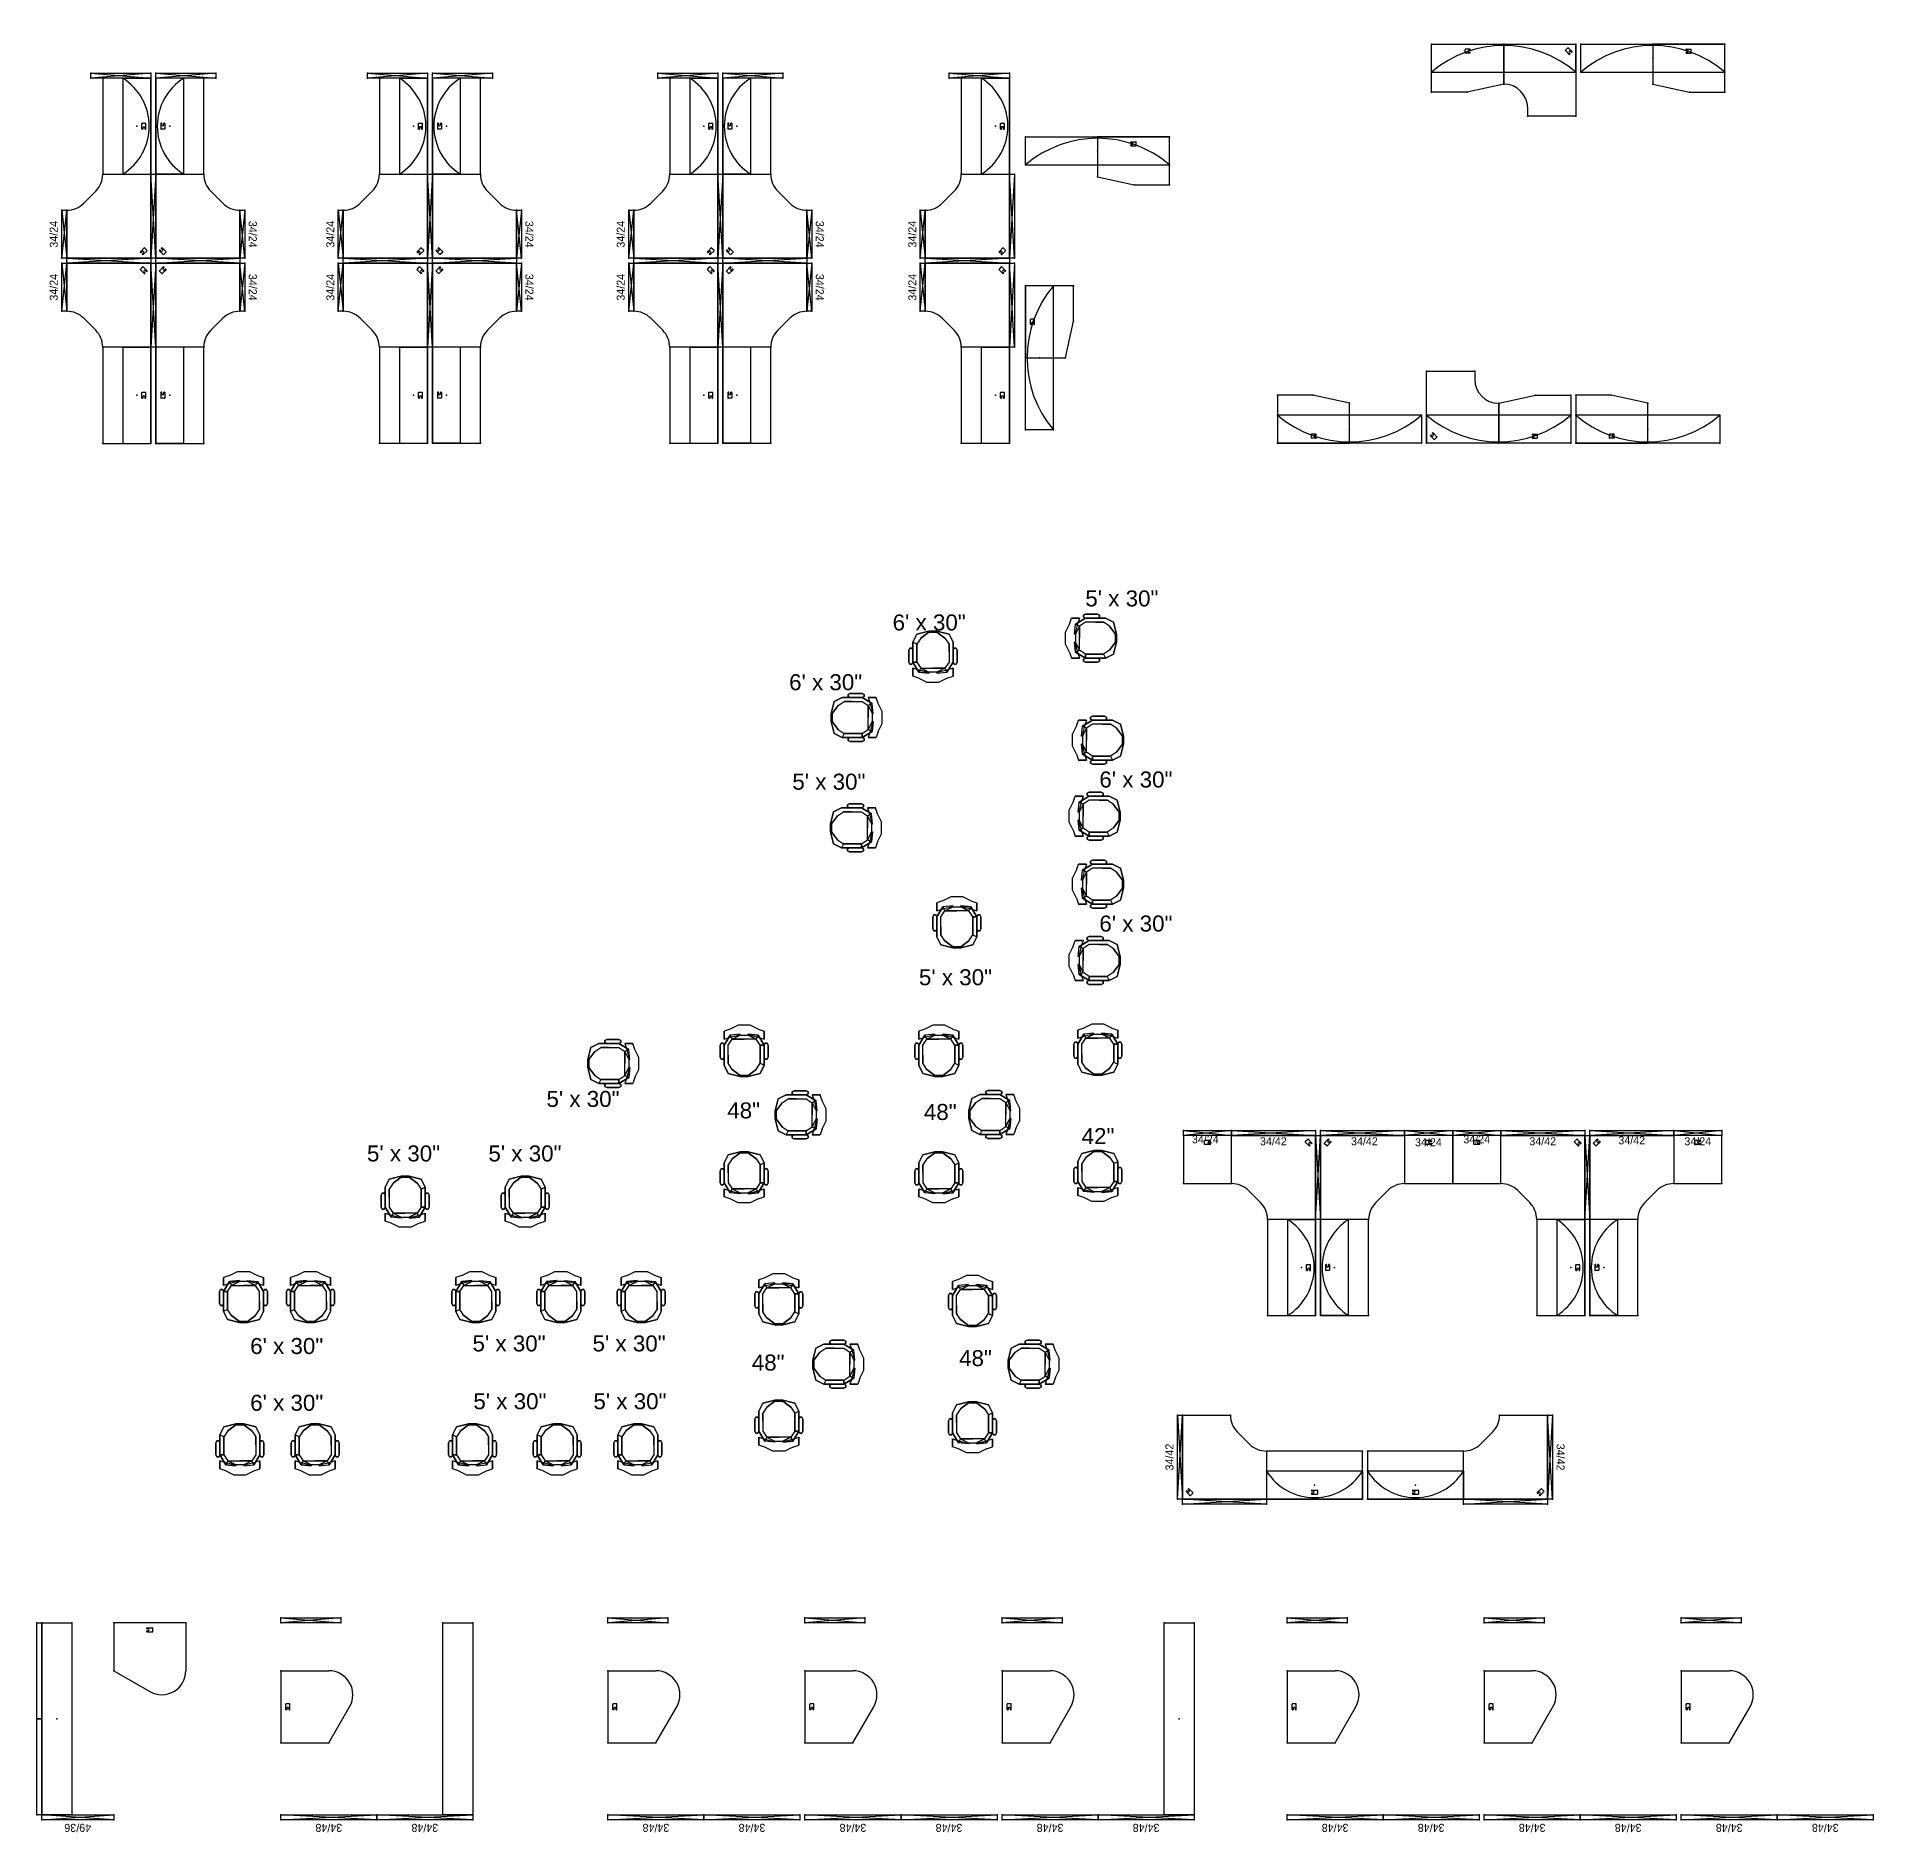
# Model space of a CAD drawing. Header units: inches. Extents: x -134 to 2876, y -310 to 946.
# Drawn here: x 544 to 1462, y 2 to 900 of the extents above; entities that cross this region are included whole.
import ezdxf
from ezdxf.enums import TextEntityAlignment as Align

# ---------------------------------------------------------------- set-up
doc = ezdxf.new("R2010")
doc.units = ezdxf.units.IN
doc.header["$LTSCALE"] = 96
doc.header["$MEASUREMENT"] = 0
for name, color, linetype in [('A-Furn', 43, 'Continuous'), ('A-FURN-3-UPH', 6, 'Continuous'), ('AFUFU-2D-SV', 6, 'Continuous'), ('AFUFU-2D-WS', 1, 'Continuous'), ('AFUPA-2D-34', 3, 'Continuous'), ('AFUPA-2D-34-TX', 3, 'Continuous'), ('AFUPA-2D-49', 3, 'Continuous'), ('AFUPA-2D-49-TX', 3, 'Continuous'), ('AFUPA-2D-64', 3, 'Continuous')]:
    doc.layers.add(name, color=color, linetype=linetype)
doc.styles.add('OTJ_Title1', font='arialbd.ttf')

# ---------------------------------------------------------------- blocks, each defined once
blk = doc.blocks.new('P_R3B0TFF3448')
at = {"layer": 'AFUPA-2D-34'}
for p, q in [((48, 2.5), (0, 0)), ((0, 2.5), (48, 0)), ((0, 2.5), (48, 2.5)), ((0, 0), (0, 2.5)), ((48, 2.5), (48, 0)), ((48, 0), (0, 0))]:
    blk.add_line(p, q, dxfattribs=at)
for p in [(0, 2.5), (48, 2.5), (0, 0), (48, 0)]:
    blk.add_point(p, dxfattribs=at)
at = {"layer": 'AFUPA-2D-34-TX', "flags": 1}
for tag in ['CAPPN', 'CAPMG', 'CAPMC', 'CAPQT', 'CAPDH', 'CAPGC']:
    blk.add_attdef(tag, (0, 0), '', height=0.001, dxfattribs=at)
at = {"layer": 'AFUPA-2D-34-TX'}
blk.add_attdef('CAPTG', text='', height=4, dxfattribs=at).set_placement((24, 4.5), align=Align.CENTER)
blk = doc.blocks.new('P_R3B0TFF6430')
at = {"layer": 'AFUPA-2D-64'}
for p, q in [((0, 2.5), (30, 2.5)), ((0, 2.5), (30, 0)), ((30, 2.5), (0, 0)), ((0, 0), (0, 2.5)), ((30, 2.5), (30, 0)), ((30, 0), (0, 0))]:
    blk.add_line(p, q, dxfattribs=at)
for p in [(0, 2.5), (30, 2.5), (0, 0), (30, 0)]:
    blk.add_point(p, dxfattribs=at)
blk = doc.blocks.new('P_RWEA3626F')
at = {"layer": 'AFUFU-2D-WS'}
for p, q in [((36, 0), (0, 0)), ((0, 0), (0, -24)), ((36, 0), (36, -24)), ((16.5, -3), (16.5, -2.65)), ((17.25, -3), (16.5, -3)), ((17.25, -4), (16.5, -4)), ((16.5, -4.35), (16.5, -4)), ((16.65, -2.5), (19.35, -2.5)), ((16.65, -4.5), (19.35, -4.5)), ((19.5, -4.35), (19.5, -2.65)), ((0, -24), (18, -34.39))]:
    blk.add_line(p, q, dxfattribs=at)
for centre, radius, start, end in [((16.65, -2.65), 0.15, 90, 180), ((16.65, -4.35), 0.15, 180, 270), ((17.25, -3.5), 0.5, 270, 90), ((19.35, -2.65), 0.15, 0, 90), ((19.35, -4.35), 0.15, 270, 0), ((24, -24), 12, 240, 0)]:
    blk.add_arc(centre, radius, start, end, dxfattribs=at)
for p in [(0, 0), (36, 0), (0, -24)]:
    blk.add_point(p, dxfattribs=at)
blk = doc.blocks.new('P_R3B0TFF4936')
at = {"layer": 'AFUPA-2D-49'}
for p, q in [((0, 2.5), (36, 2.5)), ((0, 2.5), (36, 0)), ((36, 2.5), (0, 0)), ((0, 0), (0, 2.5)), ((36, 0), (0, 0)), ((36, 2.5), (36, 0))]:
    blk.add_line(p, q, dxfattribs=at)
for p in [(0, 2.5), (0, 0), (36, 2.5), (36, 0)]:
    blk.add_point(p, dxfattribs=at)
at = {"layer": 'AFUPA-2D-49-TX', "flags": 1}
for tag in ['CAPPN', 'CAPMG', 'CAPMC', 'CAPQT', 'CAPDH', 'CAPGC']:
    blk.add_attdef(tag, (0, 0), '', height=0.001, dxfattribs=at)
at = {"layer": 'AFUPA-2D-49-TX'}
blk.add_attdef('CAPTG', text='', height=4, dxfattribs=at).set_placement((18, 4.5), align=Align.CENTER)
blk = doc.blocks.new('P_R3B0TFF6442')
at = {"layer": 'AFUPA-2D-64'}
for p, q in [((42, 2.5), (0, 0)), ((0, 2.5), (42, 0)), ((0, 2.5), (42, 2.5)), ((0, 0), (0, 2.5)), ((42, 2.5), (42, 0)), ((42, 0), (0, 0))]:
    blk.add_line(p, q, dxfattribs=at)
for p in [(0, 2.5), (42, 2.5), (0, 0), (42, 0)]:
    blk.add_point(p, dxfattribs=at)
blk = doc.blocks.new('P_RCA424222F')
at = {"layer": 'AFUFU-2D-WS'}
for p, q in [((0, 0), (42, 0)), ((0, -42), (0, 0)), ((42, 0), (42, -24)), ((3.75, -1.84), (1.84, -3.75)), ((3.04, -5.16), (1.84, -3.96)), ((5.16, -3.25), (3.25, -5.16)), ((3.68, -2.62), (4.21, -2.09)), ((4.21, -2.09), (3.96, -1.84)), ((4.38, -3.32), (4.91, -2.79)), ((5.16, -3.04), (4.91, -2.79)), ((33.51, -27.51), (27.51, -33.51)), ((24, -42), (0, -42))]:
    blk.add_line(p, q, dxfattribs=at)
for centre, radius, start, end in [((1.94, -3.85), 0.15, 135, 225), ((3.15, -5.06), 0.15, 225, 315), ((4.03, -2.97), 0.5, 135, 315), ((3.85, -1.94), 0.15, 45, 135), ((5.06, -3.15), 0.15, 315, 45), ((42, -36), 12, 90, 135), ((36, -42), 12, 135, 180)]:
    blk.add_arc(centre, radius, start, end, dxfattribs=at)
for p in [(0, 0), (42, 0), (42, -24), (0, -42), (24, -42)]:
    blk.add_point(p, dxfattribs=at)
blk = doc.blocks.new('P_RSA482F')
at = {"layer": 'AFUFU-2D-WS'}
for p, q in [((48, 0), (0, 0)), ((0, 0), (0, -24)), ((48, -24), (48, 0)), ((22.5, -4.35), (22.5, -2.65)), ((25.35, -2.5), (22.65, -2.5)), ((25.35, -4.5), (22.65, -4.5)), ((24.75, -3), (25.5, -3)), ((24.75, -4), (25.5, -4)), ((25.5, -3), (25.5, -2.65)), ((25.5, -4.35), (25.5, -4)), ((0, -24), (48, -24))]:
    blk.add_line(p, q, dxfattribs=at)
for centre, radius, start, end in [((22.65, -2.65), 0.15, 90, 180), ((22.65, -4.35), 0.15, 180, 270), ((24.75, -3.5), 0.5, 90, 270), ((25.35, -2.65), 0.15, 0, 90), ((25.35, -4.35), 0.15, 270, 0)]:
    blk.add_arc(centre, radius, start, end, dxfattribs=at)
for p in [(0, 0), (48, 0), (0, -24), (48, -24)]:
    blk.add_point(p, dxfattribs=at)
blk = doc.blocks.new('P_RO3-N48')
at = {"layer": 'AFUFU-2D-SV'}
for p, q in [((0, 0), (48, 0)), ((0, -14), (0, 0)), ((48, -14), (48, 0)), ((0, -14), (48, -14))]:
    blk.add_line(p, q, dxfattribs=at)
blk.add_arc((24, -29.11), 28.36, 32.19529, 147.80471, dxfattribs=at)
for p in [(0, 0), (48, 0), (24, -7), (0, -14), (48, -14)]:
    blk.add_point(p, dxfattribs=at)
blk = doc.blocks.new('P_R3B0TFF3424')
at = {"layer": 'AFUPA-2D-34'}
for p, q in [((0, 2.5), (24, 2.5)), ((0, 2.5), (24, 0)), ((24, 2.5), (0, 0)), ((0, 0), (0, 2.5)), ((24, 2.5), (24, 0)), ((24, 0), (0, 0))]:
    blk.add_line(p, q, dxfattribs=at)
for p in [(0, 2.5), (24, 2.5), (0, 0), (24, 0)]:
    blk.add_point(p, dxfattribs=at)
at = {"layer": 'AFUPA-2D-34-TX', "flags": 1}
for tag in ['CAPPN', 'CAPMG', 'CAPMC', 'CAPQT', 'CAPDH', 'CAPGC']:
    blk.add_attdef(tag, (0, 0), '', height=0.001, dxfattribs=at)
at = {"layer": 'AFUPA-2D-34-TX'}
blk.add_attdef('CAPTG', text='', height=4, dxfattribs=at).set_placement((12, 4.5), align=Align.CENTER)
blk = doc.blocks.new('P_R3B0TFF3442')
at = {"layer": 'AFUPA-2D-34'}
for p, q in [((42, 2.5), (0, 0)), ((0, 2.5), (42, 0)), ((0, 2.5), (42, 2.5)), ((0, 0), (0, 2.5)), ((42, 2.5), (42, 0)), ((42, 0), (0, 0))]:
    blk.add_line(p, q, dxfattribs=at)
for p in [(0, 2.5), (42, 2.5), (0, 0), (42, 0)]:
    blk.add_point(p, dxfattribs=at)
at = {"layer": 'AFUPA-2D-34-TX', "flags": 1}
for tag in ['CAPPN', 'CAPMG', 'CAPMC', 'CAPQT', 'CAPDH', 'CAPGC']:
    blk.add_attdef(tag, (0, 0), '', height=0.001, dxfattribs=at)
at = {"layer": 'AFUPA-2D-34-TX'}
blk.add_attdef('CAPTG', text='', height=4, dxfattribs=at).set_placement((21, 4.5), align=Align.CENTER)
blk = doc.blocks.new('P_RSA242F')
at = {"layer": 'AFUFU-2D-WS'}
for p, q in [((24, 0), (0, 0)), ((0, 0), (0, -24)), ((24, -24), (24, 0)), ((10.5, -4.35), (10.5, -2.65)), ((13.35, -2.5), (10.65, -2.5)), ((13.35, -4.5), (10.65, -4.5)), ((12.75, -3), (13.5, -3)), ((12.75, -4), (13.5, -4)), ((13.5, -3), (13.5, -2.65)), ((13.5, -4.35), (13.5, -4)), ((0, -24), (24, -24))]:
    blk.add_line(p, q, dxfattribs=at)
for centre, radius, start, end in [((10.65, -2.65), 0.15, 90, 180), ((10.65, -4.35), 0.15, 180, 270), ((12.75, -3.5), 0.5, 90, 270), ((13.35, -2.65), 0.15, 0, 90), ((13.35, -4.35), 0.15, 270, 0)]:
    blk.add_arc(centre, radius, start, end, dxfattribs=at)
for p in [(0, 0), (24, 0), (0, -24), (24, -24)]:
    blk.add_point(p, dxfattribs=at)
blk = doc.blocks.new('P_RCA363612F')
at = {"layer": 'AFUFU-2D-WS'}
for p, q in [((0, 0), (36, 0)), ((0, -36), (0, 0)), ((36, 0), (36, -24)), ((3.75, -1.84), (1.84, -3.75)), ((3.04, -5.16), (1.84, -3.96)), ((5.16, -3.25), (3.25, -5.16)), ((3.68, -2.62), (4.21, -2.09)), ((4.21, -2.09), (3.96, -1.84)), ((4.38, -3.32), (4.91, -2.79)), ((5.16, -3.04), (4.91, -2.79)), ((36, -24), (32, -24)), ((20, -36), (0, -36))]:
    blk.add_line(p, q, dxfattribs=at)
for centre, radius, start, end in [((1.94, -3.85), 0.15, 135, 225), ((3.15, -5.06), 0.15, 225, 315), ((4.03, -2.97), 0.5, 135, 315), ((3.85, -1.94), 0.15, 45, 135), ((5.06, -3.15), 0.15, 315, 45), ((32, -36), 12, 90, 180)]:
    blk.add_arc(centre, radius, start, end, dxfattribs=at)
for p in [(0, 0), (36, 0), (36, -24), (0, -36), (20, -36)]:
    blk.add_point(p, dxfattribs=at)
blk = doc.blocks.new('P_RWA4221F')
at = {"layer": 'AFUFU-2D-WS'}
for p, q in [((-42, 0), (0, 0)), ((-42, -24), (-42, 0)), ((0, 0), (0, -20)), ((-22.5, -4.35), (-22.5, -2.65)), ((-19.65, -2.5), (-22.35, -2.5)), ((-19.65, -4.5), (-22.35, -4.5)), ((-20.25, -3), (-19.5, -3)), ((-20.25, -4), (-19.5, -4)), ((-19.5, -3), (-19.5, -2.65)), ((-19.5, -4.35), (-19.5, -4)), ((-21.38, -24), (-42, -24)), ((0, -20), (-21.38, -24))]:
    blk.add_line(p, q, dxfattribs=at)
for centre, radius, start, end in [((-22.35, -2.65), 0.15, 90, 180), ((-22.35, -4.35), 0.15, 180, 270), ((-20.25, -3.5), 0.5, 90, 270), ((-19.65, -2.65), 0.15, 0, 90), ((-19.65, -4.35), 0.15, 270, 0)]:
    blk.add_arc(centre, radius, start, end, dxfattribs=at)
for p in [(-42, 0), (0, 0), (-42, -24), (-21.38, -24), (0, -20)]:
    blk.add_point(p, dxfattribs=at)
blk = doc.blocks.new('P_RO3-N72')
at = {"layer": 'AFUFU-2D-SV'}
for p, q in [((0, 0), (72, 0)), ((0, -14), (0, 0)), ((72, -14), (72, 0)), ((0, -14), (72, -14))]:
    blk.add_line(p, q, dxfattribs=at)
blk.add_arc((36, -56.28), 55.53, 49.58716, 130.41284, dxfattribs=at)
for p in [(0, 0), (72, 0), (36, -7), (0, -14), (72, -14)]:
    blk.add_point(p, dxfattribs=at)
blk = doc.blocks.new('P_RWA4212F')
at = {"layer": 'AFUFU-2D-WS'}
for p, q in [((42, 0), (0, 0)), ((0, 0), (0, -20)), ((42, -24), (42, 0)), ((19.5, -3), (19.5, -2.65)), ((20.25, -3), (19.5, -3)), ((20.25, -4), (19.5, -4)), ((19.5, -4.35), (19.5, -4)), ((19.65, -2.5), (22.35, -2.5)), ((19.65, -4.5), (22.35, -4.5)), ((22.5, -4.35), (22.5, -2.65)), ((0, -20), (21.38, -24)), ((21.38, -24), (42, -24))]:
    blk.add_line(p, q, dxfattribs=at)
for centre, radius, start, end in [((19.65, -2.65), 0.15, 90, 180), ((19.65, -4.35), 0.15, 180, 270), ((20.25, -3.5), 0.5, 270, 90), ((22.35, -2.65), 0.15, 0, 90), ((22.35, -4.35), 0.15, 270, 0)]:
    blk.add_arc(centre, radius, start, end, dxfattribs=at)
for p in [(0, 0), (42, 0), (0, -20), (21.38, -24), (42, -24)]:
    blk.add_point(p, dxfattribs=at)
blk = doc.blocks.new('dwtwy')
at = {"layer": 'A-FURN-3-UPH', "linetype": 'Continuous'}
for points, invisible_edges in [([(759.29, 245.11, 7), (761.29, 249.11, 6.75), (763.29, 247.11, 5.75), (761.29, 244.11, 5.5)], 14), ([(763.29, 247.11, 8.5), (761.29, 244.11, 9.25), (759.29, 245.11, 7.75), (761.29, 249.11, 7.5)], 10), ([(767.29, 250.61, 7), (761.29, 249.11, 6.75), (763.29, 247.11, 5.75), (767.29, 250.11, 6)], 6), ([(767.29, 250.61, 7), (767.29, 250.61, 7.75), (761.29, 249.11, 7.5), (761.29, 249.11, 6.75)], 1), ([(767.29, 250.11, 8.75), (763.29, 247.11, 8.5), (761.29, 249.11, 7.5), (767.29, 250.61, 7.75)], 10), ([(763.29, 247.11, 8.5), (767.29, 250.11, 8.75), (771.29, 250.11, 8.75), (775.29, 247.11, 8.5)], 8), ([(763.29, 247.11, 5.75), (767.29, 250.11, 6), (767.29, 248.11, 6), (763.29, 247.11, 5.75)], 7), ([(771.29, 250.61, 7), (771.29, 250.61, 7.75), (767.29, 250.61, 7.75), (767.29, 250.61, 7)], 5), ([(771.29, 250.61, 7.75), (767.29, 250.61, 7.75), (767.29, 250.11, 8.75), (771.29, 250.11, 8.75)], 10), ([(767.29, 250.11, 6), (767.29, 248.11, 6), (771.29, 248.11, 6), (771.29, 250.11, 6)], 7), ([(777.29, 249.11, 6.75), (777.29, 249.11, 7.5), (771.29, 250.61, 7.75), (771.29, 250.61, 7)], 5), ([(771.29, 250.61, 7.75), (777.29, 249.11, 7.5), (775.29, 247.11, 8.5), (771.29, 250.11, 8.75)], 10), ([(771.29, 250.11, 6), (775.29, 247.11, 5.75), (771.29, 248.11, 6), (771.29, 250.11, 6)], 6), ([(775.29, 247.11, 5.75), (777.29, 244.11, 5.5), (775.29, 240.11, 5), (771.29, 248.11, 6)], 14), ([(775.29, 247.11, 5.75), (777.29, 244.11, 5.5), (779.29, 245.11, 7), (777.29, 249.11, 6.75)], 8), ([(775.29, 247.11, 8.5), (777.29, 244.11, 9.25), (779.29, 245.11, 7.75), (777.29, 249.11, 7.5)], 10), ([(779.29, 245.11, 7.75), (779.29, 245.11, 7), (777.29, 249.11, 6.75), (777.29, 249.11, 7.5)], 5), ([(759.29, 241.11, 11.5), (758.79, 242.11, 11.5), (757.79, 242.11, 11.5), (757.29, 241.11, 11.5)], 8), ([(759.29, 241.11, 12.5), (758.79, 242.11, 12.5), (757.79, 242.11, 12.5), (757.29, 241.11, 12.5)], 8), ([(759.29, 235.11, 11.5), (757.29, 235.11, 11.5), (757.29, 241.11, 11.5), (759.29, 241.11, 11.5)], 5), ([(759.29, 235.11, 12.5), (757.29, 235.11, 12.5), (757.29, 241.11, 12.5), (759.29, 241.11, 12.5)], 5), ([(759.29, 240.11, 6.5), (761.29, 240.11, 5), (761.29, 244.11, 5.5), (759.29, 245.11, 7)], 7), ([(761.29, 244.11, 9.25), (761.29, 240.11, 8.75), (759.29, 240.11, 7.25), (759.29, 245.11, 7.75)], 10), ([(761.29, 240.11, 8.75), (761.29, 235.11, 7.75), (759.29, 235.11, 6.25), (759.29, 240.11, 7.25)], 10), ([(759.29, 235.11, 5.5), (759.29, 240.11, 6.5), (761.29, 240.11, 5), (761.29, 235.11, 4)], 14), ([(769.29, 244.11, 8.25), (769.29, 247.11, 8.5), (763.29, 247.11, 8.5), (761.29, 244.11, 9.25)], 11), ([(761.29, 240.11, 5), (763.29, 240.11, 5), (761.29, 244.11, 5.5), (761.29, 240.11, 5)], 7), ([(761.29, 240.11, 8.75), (761.29, 244.11, 9.25), (769.29, 244.11, 8.25), (769.29, 240.11, 7.75)], 14), ([(769.29, 235.11, 6.75), (769.29, 240.11, 7.75), (761.29, 240.11, 8.75), (761.29, 235.11, 7.75)], 11), ([(769.29, 244.11, 8.25), (769.29, 247.11, 8.5), (775.29, 247.11, 8.5), (777.29, 244.11, 9.25)], 11), ([(769.29, 240.11, 7.75), (769.29, 244.11, 8.25), (777.29, 244.11, 9.25), (777.29, 240.11, 8.75)], 11), ([(769.29, 235.11, 6.75), (769.29, 240.11, 7.75), (777.29, 240.11, 8.75), (777.29, 235.11, 7.75)], 11), ([(777.29, 244.11, 5.5), (775.29, 240.11, 5), (777.29, 240.11, 5), (777.29, 244.11, 5.5)], 3), ([(777.29, 240.11, 5), (775.29, 240.11, 5), (775.29, 235.11, 4), (777.29, 235.11, 4)], 7), ([(779.29, 245.11, 7), (779.29, 240.11, 6.5), (777.29, 240.11, 5), (777.29, 244.11, 5.5)], 2), ([(779.29, 240.11, 7.25), (779.29, 245.11, 7.75), (777.29, 244.11, 9.25), (777.29, 240.11, 8.75)], 10), ([(777.29, 235.11, 7.75), (777.29, 240.11, 8.75), (779.29, 240.11, 7.25), (779.29, 235.11, 6.25)], 10), ([(779.29, 240.11, 6.5), (777.29, 240.11, 5), (777.29, 235.11, 4), (779.29, 235.11, 5.5)], 1), ([(779.29, 245.11, 7.75), (779.29, 245.11, 7), (779.29, 240.11, 6.5), (779.29, 240.11, 7.25)], 5), ([(781.29, 241.11, 12.5), (780.79, 242.11, 12.5), (779.79, 242.11, 12.5), (779.29, 241.11, 12.5)], 8), ([(781.29, 241.11, 11.5), (780.79, 242.11, 11.5), (779.79, 242.11, 11.5), (779.29, 241.11, 11.5)], 8), ([(781.29, 235.11, 11.5), (779.29, 235.11, 11.5), (779.29, 241.11, 11.5), (781.29, 241.11, 11.5)], 5), ([(781.29, 235.11, 12.5), (779.29, 235.11, 12.5), (779.29, 241.11, 12.5), (781.29, 241.11, 12.5)], 5), ([(779.29, 240.11, 7.25), (779.29, 240.11, 6.5), (779.29, 235.11, 5.5), (779.29, 235.11, 6.25)], 5), ([(757.29, 235.11, 11.5), (757.79, 234.11, 11.5), (758.79, 234.11, 11.5), (759.29, 235.11, 11.5)], 8), ([(757.29, 235.11, 12.5), (757.79, 234.11, 12.5), (758.79, 234.11, 12.5), (759.29, 235.11, 12.5)], 8), ([(761.29, 235.11, 7.75), (763.29, 232.11, 7.25), (762.29, 230.11, 5.75), (759.29, 235.11, 6.25)], 8), ([(762.29, 230.11, 5), (763.29, 232.11, 3.5), (761.29, 235.11, 4), (759.29, 235.11, 5.5)], 7), ([(762.29, 231.11, 9.5), (759.29, 232.11, 9.5), (762.29, 231.11, 6.5), (762.29, 231.11, 9.5)], 5), ([(762.29, 231.11, 9.5), (759.29, 232.11, 9.5), (759.29, 231.11, 15.5), (762.29, 230.11, 15.5)], 13), ([(763.29, 232.11, 3.5), (761.29, 235.11, 4), (763.29, 235.11, 4), (763.29, 232.11, 3.5)], 7), ([(769.29, 232.11, 7.25), (769.29, 235.11, 6.75), (761.29, 235.11, 7.75), (763.29, 232.11, 7.25)], 3), ([(766.29, 230.11, 9.5), (762.29, 231.11, 9.5), (762.29, 231.11, 6.5), (766.29, 230.11, 4.5)], 11), ([(772.29, 230.11, 9.5), (766.29, 230.11, 9.5), (766.29, 230.11, 4.5), (772.29, 230.11, 4.5)], 11), ([(769.29, 232.11, 7.25), (769.29, 235.11, 6.75), (777.29, 235.11, 7.75), (775.29, 232.11, 7.25)], 3), ([(776.29, 230.11, 5), (775.29, 232.11, 3.5), (771.29, 230.11, 3), (771.29, 229.61, 4.5)], 2), ([(776.29, 231.11, 9.5), (772.29, 230.11, 9.5), (772.29, 230.11, 4.5), (776.29, 231.11, 6.5)], 11), ([(775.29, 232.11, 7.25), (776.29, 230.11, 5.75), (779.29, 235.11, 6.25), (777.29, 235.11, 7.75)], 4), ([(777.29, 235.11, 4), (775.29, 232.11, 3.5), (775.29, 235.11, 4), (777.29, 235.11, 4)], 6), ([(779.29, 235.11, 6.25), (779.29, 235.11, 5.5), (776.29, 230.11, 5), (776.29, 230.11, 5.75)], 1), ([(779.29, 232.11, 9.5), (776.29, 231.11, 9.5), (776.29, 231.11, 6.5), (779.29, 232.11, 9.5)], 3), ([(779.29, 231.11, 15.5), (776.29, 230.11, 15.5), (776.29, 231.11, 9.5), (779.29, 232.11, 9.5)], 7), ([(779.29, 235.11, 11.5), (779.79, 234.11, 11.5), (780.79, 234.11, 11.5), (781.29, 235.11, 11.5)], 8), ([(779.29, 235.11, 12.5), (779.79, 234.11, 12.5), (780.79, 234.11, 12.5), (781.29, 235.11, 12.5)], 8), ([(762.29, 228.11, 9.5), (759.29, 229.11, 9.5), (759.29, 228.11, 15.5), (762.29, 227.11, 15.5)], 13), ([(759.29, 228.11, 15.5), (762.29, 227.11, 15.5), (762.29, 227.11, 20.5), (759.29, 228.11, 15.5)], 3), ([(766.29, 226.11, 20.5), (766.29, 225.11, 23.5), (762.29, 227.11, 20.5), (766.29, 226.11, 20.5)], 5), ([(772.29, 226.11, 20.5), (772.29, 225.11, 23.5), (766.29, 225.11, 23.5), (766.29, 226.11, 20.5)], 13), ([(776.29, 227.11, 20.5), (772.29, 225.11, 23.5), (772.29, 226.11, 20.5), (776.29, 227.11, 20.5)], 6), ([(779.29, 228.11, 15.5), (776.29, 227.11, 15.5), (776.29, 228.11, 9.5), (779.29, 229.11, 9.5)], 7), ([(779.29, 228.11, 15.5), (776.29, 227.11, 15.5), (776.29, 227.11, 20.5), (779.29, 228.11, 15.5)], 3)]:
    blk.add_3dface(points, dxfattribs=dict(at, invisible_edges=invisible_edges))
for points in [[(761.29, 249.11, 7.5), (761.29, 249.11, 6.75), (759.29, 245.11, 7), (759.29, 245.11, 7.75)], [(767.29, 250.61, 7), (771.29, 250.61, 7), (771.29, 250.11, 6), (767.29, 250.11, 6)], [(757.79, 242.11, 12.5), (757.79, 242.11, 11.5), (757.29, 241.11, 11.5), (757.29, 241.11, 12.5)], [(757.29, 241.11, 12.5), (757.29, 241.11, 11.5), (757.29, 235.11, 11.5), (757.29, 235.11, 12.5)], [(757.79, 242.11, 12.5), (758.79, 242.11, 12.5), (758.79, 242.11, 11.5), (757.79, 242.11, 11.5)], [(758.79, 242.11, 11.5), (759.29, 241.11, 11.5), (759.29, 241.11, 12.5), (758.79, 242.11, 12.5)], [(759.29, 245.11, 7.75), (759.29, 240.11, 7.25), (759.29, 240.11, 6.5), (759.29, 245.11, 7)], [(759.29, 241.11, 12.5), (759.29, 241.11, 11.5), (759.29, 235.11, 11.5), (759.29, 235.11, 12.5)], [(759.29, 240.11, 7.25), (759.29, 235.11, 6.25), (759.29, 235.11, 5.5), (759.29, 240.11, 6.5)], [(779.79, 242.11, 12.5), (779.79, 242.11, 11.5), (779.29, 241.11, 11.5), (779.29, 241.11, 12.5)], [(779.29, 235.11, 12.5), (779.29, 235.11, 11.5), (779.29, 241.11, 11.5), (779.29, 241.11, 12.5)], [(779.79, 242.11, 12.5), (780.79, 242.11, 12.5), (780.79, 242.11, 11.5), (779.79, 242.11, 11.5)], [(780.79, 242.11, 11.5), (781.29, 241.11, 11.5), (781.29, 241.11, 12.5), (780.79, 242.11, 12.5)], [(781.29, 241.11, 12.5), (781.29, 241.11, 11.5), (781.29, 235.11, 11.5), (781.29, 235.11, 12.5)], [(757.29, 235.11, 12.5), (757.79, 234.11, 12.5), (757.79, 234.11, 11.5), (757.29, 235.11, 11.5)], [(758.79, 234.11, 11.5), (757.79, 234.11, 11.5), (757.79, 234.11, 12.5), (758.79, 234.11, 12.5)], [(758.79, 234.11, 11.5), (758.79, 234.11, 12.5), (759.29, 235.11, 12.5), (759.29, 235.11, 11.5)], [(759.29, 235.11, 6.25), (762.29, 230.11, 5.75), (762.29, 230.11, 5), (759.29, 235.11, 5.5)], [(759.29, 228.11, 15.5), (759.29, 231.11, 15.5), (759.29, 232.11, 9.5), (759.29, 229.11, 9.5)], [(763.29, 232.11, 7.25), (767.29, 230.11, 6.75), (767.29, 229.61, 5.25), (762.29, 230.11, 5.75)], [(763.29, 232.11, 7.25), (767.29, 230.11, 6.75), (771.29, 230.11, 6.75), (775.29, 232.11, 7.25)], [(771.29, 230.11, 6.75), (771.29, 229.61, 5.25), (776.29, 230.11, 5.75), (775.29, 232.11, 7.25)], [(771.29, 229.61, 5.25), (771.29, 229.61, 4.5), (776.29, 230.11, 5), (776.29, 230.11, 5.75)], [(779.29, 235.11, 5.5), (777.29, 235.11, 4), (775.29, 232.11, 3.5), (776.29, 230.11, 5)], [(779.29, 235.11, 12.5), (779.79, 234.11, 12.5), (779.79, 234.11, 11.5), (779.29, 235.11, 11.5)], [(779.29, 229.11, 9.5), (779.29, 232.11, 9.5), (779.29, 231.11, 15.5), (779.29, 228.11, 15.5)], [(780.79, 234.11, 11.5), (779.79, 234.11, 11.5), (779.79, 234.11, 12.5), (780.79, 234.11, 12.5)], [(780.79, 234.11, 11.5), (780.79, 234.11, 12.5), (781.29, 235.11, 12.5), (781.29, 235.11, 11.5)]]:
    blk.add_3dface(points, dxfattribs=at)

msp = doc.modelspace()

# ---------------------------------------------------------------- linework, layer by layer
at = {"layer": 'A-FURN-3-UPH', "linetype": 'Continuous', "invisible_edges": 15}
for points in [[(761.29, 244.11, 5.5), (763.29, 240.11, 5), (767.29, 248.11, 6), (763.29, 247.11, 5.75)], [(761.29, 235.11, 4), (763.29, 235.11, 4), (763.29, 240.11, 5), (761.29, 240.11, 5)], [(766.29, 230.11, 9.5), (766.29, 229.11, 15.5), (762.29, 230.11, 15.5), (762.29, 231.11, 9.5)], [(762.29, 230.11, 15.5), (766.29, 229.11, 15.5), (766.29, 229.11, 20.5), (762.29, 230.11, 20.5)], [(772.29, 230.11, 9.5), (772.29, 229.11, 15.5), (766.29, 229.11, 15.5), (766.29, 230.11, 9.5)], [(772.29, 229.11, 15.5), (776.29, 230.11, 15.5), (776.29, 231.11, 9.5), (772.29, 230.11, 9.5)], [(772.29, 229.11, 15.5), (776.29, 230.11, 15.5), (776.29, 230.11, 20.5), (772.29, 229.11, 20.5)], [(766.29, 227.11, 9.5), (766.29, 226.11, 15.5), (762.29, 227.11, 15.5), (762.29, 228.11, 9.5)], [(762.29, 227.11, 15.5), (766.29, 226.11, 15.5), (766.29, 226.11, 20.5), (762.29, 227.11, 20.5)], [(766.29, 229.11, 20.5), (772.29, 229.11, 20.5), (772.29, 229.11, 15.5), (766.29, 229.11, 15.5)], [(772.29, 227.11, 9.5), (772.29, 226.11, 15.5), (766.29, 226.11, 15.5), (766.29, 227.11, 9.5)], [(766.29, 226.11, 20.5), (772.29, 226.11, 20.5), (772.29, 226.11, 15.5), (766.29, 226.11, 15.5)], [(772.29, 226.11, 15.5), (776.29, 227.11, 15.5), (776.29, 228.11, 9.5), (772.29, 227.11, 9.5)], [(772.29, 226.11, 15.5), (776.29, 227.11, 15.5), (776.29, 227.11, 20.5), (772.29, 226.11, 20.5)]]:
    msp.add_3dface(points, dxfattribs=at)
at = {"layer": 'AFUFU-2D-SV'}
for p, q in [((587.16, 744.36), (587.16, 696.36)), ((587.16, 744.36), (601.16, 744.36)), ((601.16, 744.36), (601.16, 696.36)), ((603.66, 696.36), (603.66, 744.36)), ((617.66, 744.36), (603.66, 744.36)), ((617.66, 696.36), (617.66, 744.36)), ((725.42, 744.37), (725.42, 696.37)), ((725.42, 744.37), (739.42, 744.37)), ((739.42, 744.37), (739.42, 696.37)), ((741.92, 696.37), (741.92, 744.37)), ((755.92, 744.37), (741.92, 744.37)), ((755.92, 696.37), (755.92, 744.37)), ((870.57, 744.37), (870.57, 696.37)), ((870.57, 744.37), (884.57, 744.37)), ((884.57, 744.37), (884.57, 696.37)), ((887.07, 696.37), (887.07, 744.37)), ((901.07, 744.37), (887.07, 744.37)), ((901.07, 696.37), (901.07, 744.37)), ((1016.32, 744.37), (1016.32, 696.37)), ((1016.32, 744.37), (1030.32, 744.37)), ((1030.32, 744.37), (1030.32, 696.37)), ((587.16, 696.36), (601.16, 696.36)), ((617.66, 696.36), (603.66, 696.36)), ((725.42, 696.37), (739.42, 696.37)), ((755.92, 696.37), (741.92, 696.37)), ((870.57, 696.37), (884.57, 696.37)), ((901.07, 696.37), (887.07, 696.37)), ((1016.32, 696.37), (1030.32, 696.37)), ((546.67, 10.85), (546.67, 106.85)), ((546.67, 106.85), (561.67, 106.85)), ((561.67, 106.85), (561.67, 10.85)), ((747.17, 10.85), (747.17, 106.85)), ((747.17, 106.85), (762.17, 106.85)), ((762.17, 106.85), (762.17, 10.85)), ((1107.67, 10.85), (1107.67, 106.85)), ((1107.67, 106.85), (1122.67, 106.85)), ((1122.67, 106.85), (1122.67, 10.85)), ((561.67, 10.85), (546.67, 10.85)), ((762.17, 10.85), (747.17, 10.85)), ((1122.67, 10.85), (1107.67, 10.85))]:
    msp.add_line(p, q, dxfattribs=at)
for p in [(587.16, 744.36), (601.16, 744.36), (603.66, 744.36), (617.66, 744.36), (725.42, 744.37), (739.42, 744.37), (741.92, 744.37), (755.92, 744.37), (870.57, 744.37), (884.57, 744.37), (887.07, 744.37), (901.07, 744.37), (1016.32, 744.37), (1030.32, 744.37), (594.16, 720.36), (610.66, 720.36), (732.42, 720.37), (748.92, 720.37), (877.57, 720.37), (894.07, 720.37), (1023.32, 720.37), (587.16, 696.36), (601.16, 696.36), (603.66, 696.36), (617.66, 696.36), (725.42, 696.37), (739.42, 696.37), (741.92, 696.37), (755.92, 696.37), (870.57, 696.37), (884.57, 696.37), (887.07, 696.37), (901.07, 696.37), (1016.32, 696.37), (1030.32, 696.37), (546.67, 106.85), (561.67, 106.85), (747.17, 106.85), (762.17, 106.85), (1107.67, 106.85), (1122.67, 106.85), (554.17, 58.85), (1115.17, 58.85), (546.67, 10.85), (561.67, 10.85), (747.17, 10.85), (762.17, 10.85), (1107.67, 10.85), (1122.67, 10.85)]:
    msp.add_point(p, dxfattribs=at)
at = {"layer": 'AFUPA-2D-64'}
for p, q in [((544.17, 58.85), (544.17, 106.85)), ((544.17, 106.85), (546.67, 106.85)), ((546.67, 106.85), (546.67, 58.85)), ((546.67, 58.85), (544.17, 58.85)), ((544.17, 10.85), (544.17, 58.85)), ((544.17, 58.85), (546.67, 58.85)), ((546.67, 58.85), (546.67, 10.85)), ((546.67, 10.85), (544.17, 10.85))]:
    msp.add_line(p, q, dxfattribs=at)
for p in [(544.17, 106.85), (546.67, 106.85), (544.17, 58.85), (544.17, 58.85), (546.67, 58.85), (546.67, 58.85), (544.17, 10.85), (546.67, 10.85)]:
    msp.add_point(p, dxfattribs=at)

# ---------------------------------------------------------------- block references
at = {"layer": 'A-Furn'}
for name, p in [('P_RO3-N72', (1241.41, 895.92)), ('P_RO3-N72', (1315.91, 895.92)), ('P_R3B0TFF6430', (571.16, 878.86)), ('P_R3B0TFF6430', (603.66, 878.86)), ('P_R3B0TFF6430', (709.42, 878.87)), ('P_R3B0TFF6430', (741.92, 878.87)), ('P_R3B0TFF6430', (854.57, 878.87)), ('P_R3B0TFF6430', (887.07, 878.87)), ('P_R3B0TFF6430', (1000.32, 878.87)), ('P_RO3-N72', (1038.41, 849.56)), ('P_R3B0TFF6442', (559.16, 786.36)), ('P_RCA424222F', (603.66, 786.36)), ('P_R3B0TFF6442', (697.42, 786.37)), ('P_RCA424222F', (741.92, 786.37)), ('P_R3B0TFF6442', (842.57, 786.37)), ('P_RCA424222F', (887.07, 786.37)), ('P_R3B0TFF6442', (988.32, 786.37)), ('P_RSA242F', (1117.42, 350.38)), ('P_RCA424222F', (1185.92, 350.38)), ('P_RSA242F', (1227.92, 350.38)), ('P_RSA242F', (1251.92, 350.38)), ('P_RCA424222F', (1320.42, 350.38)), ('P_RSA242F', (1362.42, 350.38)), ('dwtwy', (128.54, 91.67, -8.88)), ('dwtwy', (225.83, 91.67, -8.88)), ('dwtwy', (305.22, 92.26, -8.88)), ('dwtwy', (-41.01, 79.4, -8.88)), ('dwtwy', (18.99, 79.4, -8.88)), ('dwtwy', (145.74, -32.49, -8.88)), ('dwtwy', (242.54, -33.35, -8.88)), ('P_RWEA3626F', (582.67, 106.85)), ('P_R3B0TFF6430', (666.17, 106.85)), ('P_R3B0TFF6430', (829.67, 106.85)), ('P_R3B0TFF6430', (928.17, 106.85)), ('P_R3B0TFF6430', (1026.67, 106.85)), ('P_R3B0TFF6430', (1169.15, 106.85)), ('P_R3B0TFF6430', (1267.65, 106.85)), ('P_R3B0TFF6430', (1366.15, 106.85))]:
    msp.add_blockref(name, p, dxfattribs=at)
for name, p, xscale in [('P_RWA4221F', (1277.41, 895.92), 0.8571428571428571), ('P_RWA4212F', (1351.91, 895.92), 0.8571428571428571), ('P_RWA4212F', (1074.41, 849.56), 0.8571428571428571), ('dwtwy', (1761.45, 351.89, -8.88), -1), ('dwtwy', (1415.04, -44.37, -8.88), -1), ('dwtwy', (1452.64, -44.37, -8.88), -1), ('dwtwy', (1531.25, -44.37, -8.88), -1), ('dwtwy', (1573.62, -44.37, -8.88), -1), ('dwtwy', (1613.86, -44.37, -8.88), -1)]:
    msp.add_blockref(name, p, dxfattribs=dict(at, xscale=xscale))
for name, p, rotation in [('P_RCA363612F', (1313.41, 895.92), 270), ('P_RSA482F', (601.16, 878.86), 270), ('P_RO3-N48', (601.16, 878.86), 270), ('P_RSA482F', (603.66, 830.86), 89.99999999999999), ('P_RO3-N48', (603.66, 830.86), 89.99999999999999), ('P_RSA482F', (739.42, 878.87), 270), ('P_RO3-N48', (739.42, 878.87), 270), ('P_RSA482F', (741.92, 830.87), 89.99999999999999), ('P_RO3-N48', (741.92, 830.87), 89.99999999999999), ('P_RSA482F', (884.57, 878.87), 270), ('P_RO3-N48', (884.57, 878.87), 270), ('P_RSA482F', (887.07, 830.87), 89.99999999999999), ('P_RO3-N48', (887.07, 830.87), 89.99999999999999), ('P_RSA482F', (1030.32, 878.87), 270), ('P_RO3-N48', (1030.32, 878.87), 270), ('P_RCA424222F', (601.16, 788.86), 180), ('P_R3B0TFF6442', (601.16, 830.86), 270), ('P_RCA424222F', (603.66, 788.86), 89.99999999999999), ('P_RCA424222F', (739.42, 788.87), 180), ('P_R3B0TFF6442', (739.42, 830.87), 270), ('P_RCA424222F', (741.92, 788.87), 89.99999999999999), ('P_RCA424222F', (884.57, 788.87), 180), ('P_R3B0TFF6442', (884.57, 830.87), 270), ('P_RCA424222F', (887.07, 788.87), 89.99999999999999), ('P_RCA424222F', (1030.32, 788.87), 180), ('P_R3B0TFF6442', (1030.32, 830.87), 270), ('P_RCA424222F', (601.16, 786.36), 270), ('P_R3B0TFF6442', (601.16, 786.36), 270), ('P_R3B0TFF6442', (645.66, 788.86), 180), ('P_RCA424222F', (739.42, 786.37), 270), ('P_R3B0TFF6442', (739.42, 786.37), 270), ('P_R3B0TFF6442', (783.92, 788.87), 180), ('P_RCA424222F', (884.57, 786.37), 270), ('P_R3B0TFF6442', (884.57, 786.37), 270), ('P_R3B0TFF6442', (929.07, 788.87), 180), ('P_RCA424222F', (1030.32, 786.37), 270), ('P_R3B0TFF6442', (1030.32, 786.37), 270), ('P_RO3-N72', (1038.41, 703.06), 90), ('P_RSA482F', (601.16, 744.36), 270), ('P_RSA482F', (603.66, 696.36), 89.99999999999999), ('P_RSA482F', (739.42, 744.37), 270), ('P_RSA482F', (741.92, 696.37), 89.99999999999999), ('P_RSA482F', (884.57, 744.37), 270), ('P_RSA482F', (887.07, 696.37), 89.99999999999999), ('P_RSA482F', (1030.32, 744.37), 270), ('P_RCA363612F', (1238.91, 696.38), 90), ('P_RO3-N72', (1236.41, 696.38), 180), ('P_RO3-N72', (1310.91, 696.38), 180), ('P_RO3-N72', (1385.41, 696.38), 180), ('dwtwy', (833.25, 1368.32, -9.75), 270), ('dwtwy', (836.78, 1317.27, -8.88), 270), ('dwtwy', (835.18, 1279.22, -8.88), 270), ('dwtwy', (836.78, 1245.27, -8.88), 270), ('dwtwy', (835.18, 1207.22, -8.88), 270), ('P_RCA424222F', (1183.42, 350.38), 270), ('P_R3B0TFF6442', (1185.92, 308.38), 90), ('P_RCA424222F', (1317.92, 350.38), 270), ('P_R3B0TFF6442', (1320.42, 308.38), 90), ('P_RSA482F', (1183.42, 308.38), 270), ('P_RO3-N48', (1183.42, 308.38), 270), ('P_RSA482F', (1185.92, 260.38), 90), ('P_RO3-N48', (1185.92, 260.38), 90), ('P_RSA482F', (1317.92, 308.38), 270), ('P_RO3-N48', (1317.92, 308.38), 270), ('P_RSA482F', (1320.42, 260.38), 90), ('P_RO3-N48', (1320.42, 260.38), 90), ('dwtwy', (1416.8, 507.51, -8.88), 180), ('dwtwy', (1450.25, 507.51, -8.88), 180), ('dwtwy', (1533.01, 507.51, -8.88), 180), ('dwtwy', (1575.38, 507.51, -8.88), 180), ('dwtwy', (1615.62, 507.51, -8.88), 180), ('P_RCA424222F', (1116.86, 168.65), 90), ('P_RCA424222F', (1299.36, 168.65), 180), ('P_RSA482F', (1206.86, 168.65), 180), ('P_RSA482F', (1257.36, 168.65), 180), ('P_RO3-N48', (1206.86, 168.65), 180), ('P_RO3-N48', (1257.36, 168.65), 180), ('P_R3B0TFF6442', (1158.86, 168.65), 180), ('P_R3B0TFF6442', (1299.36, 168.65), 180), ('P_RWEA3626F', (666.17, 46.85), 89.99999999999999), ('P_RWEA3626F', (829.67, 46.85), 89.99999999999999), ('P_RWEA3626F', (928.17, 46.85), 89.99999999999999), ('P_RWEA3626F', (1026.67, 46.85), 89.99999999999999), ('P_RWEA3626F', (1169.15, 46.85), 89.99999999999999), ('P_RWEA3626F', (1267.65, 46.85), 89.99999999999999), ('P_RWEA3626F', (1366.15, 46.85), 89.99999999999999)]:
    msp.add_blockref(name, p, dxfattribs=dict(at, rotation=rotation))
for name, p, rotation, values in [('P_R3B0TFF3424', (559.16, 788.86), 90, {'CAPTG': '34/24'}), ('P_R3B0TFF3424', (645.66, 812.86), 270, {'CAPTG': '34/24'}), ('P_R3B0TFF3424', (697.42, 788.87), 90, {'CAPTG': '34/24'}), ('P_R3B0TFF3424', (783.92, 812.87), 270, {'CAPTG': '34/24'}), ('P_R3B0TFF3424', (842.57, 788.87), 90, {'CAPTG': '34/24'}), ('P_R3B0TFF3424', (929.07, 812.87), 270, {'CAPTG': '34/24'}), ('P_R3B0TFF3424', (988.32, 788.87), 90, {'CAPTG': '34/24'}), ('P_R3B0TFF3424', (559.16, 762.36), 90, {'CAPTG': '34/24'}), ('P_R3B0TFF3424', (645.66, 786.36), 270, {'CAPTG': '34/24'}), ('P_R3B0TFF3424', (697.42, 762.37), 90, {'CAPTG': '34/24'}), ('P_R3B0TFF3424', (783.92, 786.37), 270, {'CAPTG': '34/24'}), ('P_R3B0TFF3424', (842.57, 762.37), 90, {'CAPTG': '34/24'}), ('P_R3B0TFF3424', (929.07, 786.37), 270, {'CAPTG': '34/24'}), ('P_R3B0TFF3424', (988.32, 762.37), 90, {'CAPTG': '34/24'}), ('P_R3B0TFF3442', (1116.86, 168.65), 90, {'CAPTG': '34/42'}), ('P_R3B0TFF3442', (1299.36, 210.65), 270, {'CAPTG': '34/42'}), ('P_R3B0TFF4936', (582.67, 10.85), 180, {'CAPTG': '49/36'}), ('P_R3B0TFF3448', (714.17, 10.85), 180, {'CAPTG': '34/48'}), ('P_R3B0TFF3448', (762.17, 10.85), 180, {'CAPTG': '34/48'}), ('P_R3B0TFF3448', (877.67, 10.85), 180, {'CAPTG': '34/48'}), ('P_R3B0TFF3448', (925.67, 10.85), 180, {'CAPTG': '34/48'}), ('P_R3B0TFF3448', (976.17, 10.85), 180, {'CAPTG': '34/48'}), ('P_R3B0TFF3448', (1024.17, 10.85), 180, {'CAPTG': '34/48'}), ('P_R3B0TFF3448', (1074.67, 10.85), 180, {'CAPTG': '34/48'}), ('P_R3B0TFF3448', (1122.67, 10.85), 180, {'CAPTG': '34/48'}), ('P_R3B0TFF3448', (1217.15, 10.85), 180, {'CAPTG': '34/48'}), ('P_R3B0TFF3448', (1265.15, 10.85), 180, {'CAPTG': '34/48'}), ('P_R3B0TFF3448', (1315.65, 10.85), 180, {'CAPTG': '34/48'}), ('P_R3B0TFF3448', (1363.65, 10.85), 180, {'CAPTG': '34/48'}), ('P_R3B0TFF3448', (1414.15, 10.85), 180, {'CAPTG': '34/48'}), ('P_R3B0TFF3448', (1462.15, 10.85), 180, {'CAPTG': '34/48'})]:
    msp.add_blockref(name, p, dxfattribs=dict(at, rotation=rotation)).add_auto_attribs(values)
for name, p, xscale, rotation in [('P_RWA4212F', (1038.41, 739.06), 0.8571428571428571, 90), ('P_RWA4212F', (1200.41, 696.38), 0.8571428571428571, 180), ('P_RWA4221F', (1274.91, 696.38), 0.8571428571428571, 180), ('P_RWA4212F', (1349.41, 696.38), 0.8571428571428571, 180), ('dwtwy', (1191.8, 1328.64, -8.75), -1, 90), ('dwtwy', (1191.58, 1273.44, -8.75), -1, 90), ('dwtwy', (234.73, 694.82, -4.75), -1, 180), ('dwtwy', (128.54, 630.58, -8.88), -1, 180), ('dwtwy', (225.83, 630.58, -8.88), -1, 180), ('dwtwy', (305.22, 631.16, -8.88), -1, 180), ('dwtwy', (1070.25, 1155.73, -8.88), -1, 90), ('dwtwy', (1163.88, 1130.05, -0.82), -1, 90), ('dwtwy', (1260.62, 1130.26, -0.82), -1, 90), ('dwtwy', (145.74, 506.42, -8.88), -1, 180), ('dwtwy', (242.54, 505.56, -8.88), -1, 180), ('dwtwy', (1182.7, 1005.32, -8.62), -1, 90), ('dwtwy', (1280.3, 1005.32, -8.62), -1, 90)]:
    msp.add_blockref(name, p, dxfattribs=dict(at, xscale=xscale, rotation=rotation))
ref = msp.add_blockref('P_R3B0TFF3424', (1117.42, 350.38), dxfattribs=at)
ref.add_attrib('CAPTG', '34/24', dxfattribs={"layer": 'AFUPA-2D-34-TX', "height": 4}).set_placement((1128.28, 346.5), align=Align.CENTER)
ref = msp.add_blockref('P_R3B0TFF3442', (1141.42, 350.38), dxfattribs=at)
ref.add_attrib('CAPTG', '34/42', dxfattribs={"layer": 'AFUPA-2D-34-TX', "height": 4}).set_placement((1162.28, 345.5), align=Align.CENTER)
ref = msp.add_blockref('P_R3B0TFF3442', (1185.92, 350.38), dxfattribs=at)
ref.add_attrib('CAPTG', '34/42', dxfattribs={"layer": 'AFUPA-2D-34-TX', "height": 4}).set_placement((1207.78, 345.5), align=Align.CENTER)
ref = msp.add_blockref('P_R3B0TFF3424', (1227.92, 350.38), dxfattribs=at)
ref.add_attrib('CAPTG', '34/24', dxfattribs={"layer": 'AFUPA-2D-34-TX', "height": 4}).set_placement((1239.78, 345), align=Align.CENTER)
ref = msp.add_blockref('P_R3B0TFF3424', (1251.92, 350.38), dxfattribs=at)
ref.add_attrib('CAPTG', '34/24', dxfattribs={"layer": 'AFUPA-2D-34-TX', "height": 4}).set_placement((1263.92, 346.5), align=Align.CENTER)
ref = msp.add_blockref('P_R3B0TFF3442', (1275.92, 350.38), dxfattribs=at)
ref.add_attrib('CAPTG', '34/42', dxfattribs={"layer": 'AFUPA-2D-34-TX', "height": 4}).set_placement((1296.92, 345.5), align=Align.CENTER)
ref = msp.add_blockref('P_R3B0TFF3442', (1320.42, 350.38), dxfattribs=at)
ref.add_attrib('CAPTG', '34/42', dxfattribs={"layer": 'AFUPA-2D-34-TX', "height": 4}).set_placement((1341.42, 346), align=Align.CENTER)
ref = msp.add_blockref('P_R3B0TFF3424', (1362.42, 350.38), dxfattribs=at)
ref.add_attrib('CAPTG', '34/24', dxfattribs={"layer": 'AFUPA-2D-34-TX', "height": 4}).set_placement((1374.42, 345.5), align=Align.CENTER)

# ---------------------------------------------------------------- texts
at = {"layer": 'DefPoints', "char_height": 8, "attachment_point": 1, "style": 'OTJ_Title1'}
for s, insert in [('{\\fArial|b0|i0|c0|p34;5\' x 30"}', (1068.3, 622.85)), ('{\\fArial|b0|i0|c0|p34;6\' x 30"}', (971.98, 610.84)), ('{\\fArial|b0|i0|c0|p34;6\' x 30"}', (920.24, 580.96)), ('{\\fArial|b0|i0|c0|p34;6\' x 30"}', (1075.32, 532.35)), ('{\\fArial|b0|i0|c0|p34;5\' x 30"}', (921.85, 531.24, 4.13)), ('{\\fArial|b0|i0|c0|p34;6\' x 30"}', (1075.32, 460.35)), ('{\\fArial|b0|i0|c0|p34;5\' x 30"}', (985.13, 433.49)), ('{\\fArial|b0|i0|c0|p34;5\' x 30"}', (798.96, 372.67)), ('{\\fArial|b0|i0|c0|p34;48"}', (889.31, 366.94)), ('{\\fArial|b0|i0|c0|p34;48"}', (987.59, 366.16)), ('{\\fArial|b0|i0|c0|p34;42"}', (1066.45, 354.07, -0.63)), ('{\\fArial|b0|i0|c0|p34;5\' x 30"}', (709.25, 345.43)), ('{\\fArial|b0|i0|c0|p34;5\' x 30"}', (769.94, 345.43)), ('{\\fArial|b0|i0|c0|p34;6\' x 30"}', (650.86, 249.17)), ('{\\fArial|b0|i0|c0|p34;5\' x 30"}', (761.99, 250.47)), ('{\\fArial|b0|i0|c0|p34;5\' x 30"}', (821.99, 250.47)), ('{\\fArial|b0|i0|c0|p34;48"}', (901.57, 240.91)), ('{\\fArial|b0|i0|c0|p34;48"}', (1005.2, 243.11)), ('{\\fArial|b0|i0|c0|p34;6\' x 30"}', (650.86, 220.82)), ('{\\fArial|b0|i0|c0|p34;5\' x 30"}', (762.42, 221.56)), ('{\\fArial|b0|i0|c0|p34;5\' x 30"}', (822.42, 221.56))]:
    msp.add_mtext_dynamic_manual_height_columns(s, width=59.929, gutter_width=1.88, heights=[0], dxfattribs=dict(at, insert=insert))

doc.saveas('drawing.dxf')
